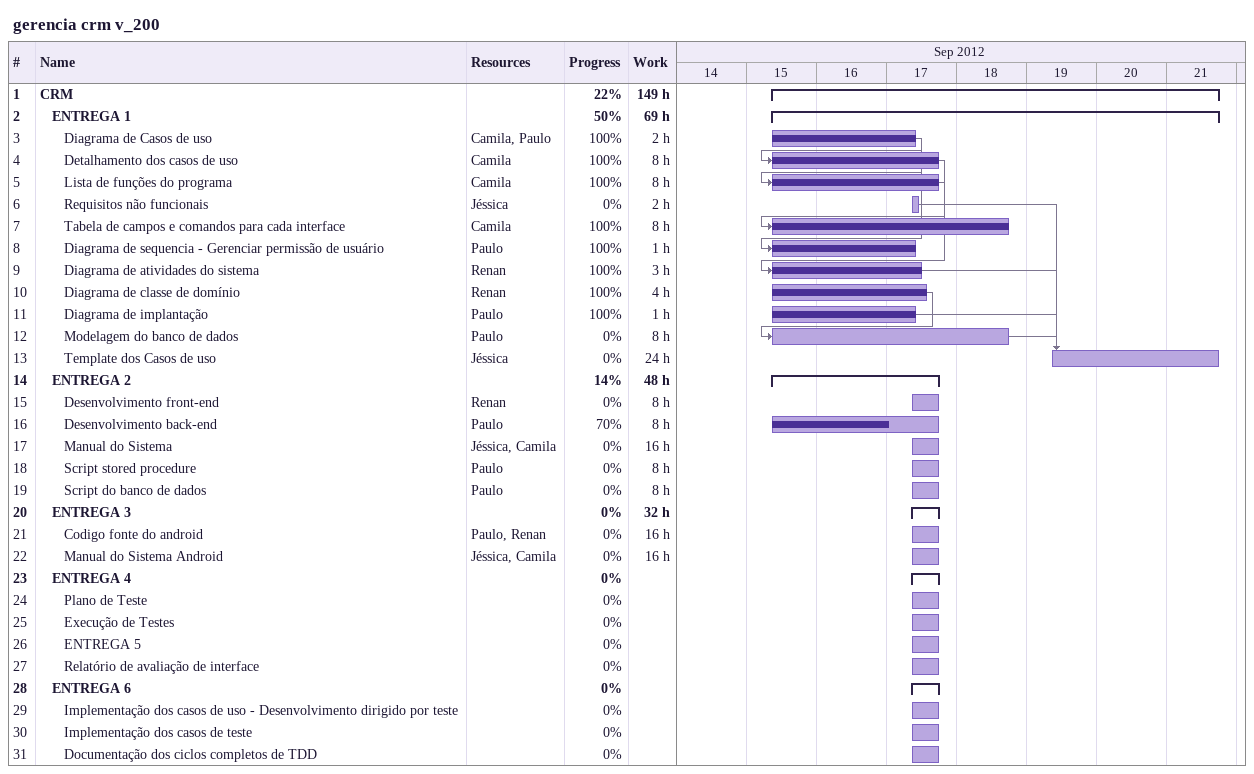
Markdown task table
gerencia crm v_200

| ID | Level | Task | Start | Finish | Predecessors | Resources | % complete | Work (h) |
|---|---|---|---|---|---|---|---|---|
| 1 | 1 | **CRM** | 2012-09-15 | 2012-09-21 |  |  | 22 | 149 |
| 2 | 2 | **ENTREGA 1** | 2012-09-15 | 2012-09-21 |  |  | 50 | 69 |
| 3 | 3 | Diagrama de Casos de uso | 2012-09-15 | 2012-09-17 |  | Camila, Paulo | 100 | 2 |
| 4 | 3 | Detalhamento dos casos de uso | 2012-09-15 | 2012-09-17 | 3 | Camila | 100 | 8 |
| 5 | 3 | Lista de funções do programa | 2012-09-15 | 2012-09-17 | 3 | Camila | 100 | 8 |
| 6 | 3 | Requisitos não funcionais | 2012-09-17 | 2012-09-17 |  | Jéssica | 0 | 2 |
| 7 | 3 | Tabela de campos e comandos para cada interface | 2012-09-15 | 2012-09-18 | 5 | Camila | 100 | 8 |
| 8 | 3 | Diagrama de sequencia - Gerenciar permissão de usuário | 2012-09-15 | 2012-09-17 | 3 | Paulo | 100 | 1 |
| 9 | 3 | Diagrama de atividades do sistema | 2012-09-15 | 2012-09-17 | 4 | Renan | 100 | 3 |
| 10 | 3 | Diagrama de classe de domínio | 2012-09-15 | 2012-09-17 |  | Renan | 100 | 4 |
| 11 | 3 | Diagrama de implantação | 2012-09-15 | 2012-09-17 |  | Paulo | 100 | 1 |
| 12 | 3 | Modelagem do banco de dados | 2012-09-15 | 2012-09-18 | 10 | Paulo | 0 | 8 |
| 13 | 3 | Template dos Casos de uso | 2012-09-19 | 2012-09-21 | 12, 11, 9, 6 | Jéssica | 0 | 24 |
| 14 | 2 | **ENTREGA 2** | 2012-09-15 | 2012-09-17 |  |  | 14 | 48 |
| 15 | 3 | Desenvolvimento front-end | 2012-09-17 | 2012-09-17 |  | Renan | 0 | 8 |
| 16 | 3 | Desenvolvimento back-end | 2012-09-15 | 2012-09-17 |  | Paulo | 70 | 8 |
| 17 | 3 | Manual do Sistema | 2012-09-17 | 2012-09-17 |  | Jéssica, Camila | 0 | 16 |
| 18 | 3 | Script stored procedure | 2012-09-17 | 2012-09-17 |  | Paulo | 0 | 8 |
| 19 | 3 | Script do banco de dados | 2012-09-17 | 2012-09-17 |  | Paulo | 0 | 8 |
| 20 | 2 | **ENTREGA 3** | 2012-09-17 | 2012-09-17 |  |  | 0 | 32 |
| 21 | 3 | Codigo fonte do android | 2012-09-17 | 2012-09-17 |  | Paulo, Renan | 0 | 16 |
| 22 | 3 | Manual do Sistema Android | 2012-09-17 | 2012-09-17 |  | Jéssica, Camila | 0 | 16 |
| 23 | 2 | **ENTREGA 4** | 2012-09-17 | 2012-09-17 |  |  | 0 |  |
| 24 | 3 | Plano de Teste | 2012-09-17 | 2012-09-17 |  |  | 0 |  |
| 25 | 3 | Execução de Testes | 2012-09-17 | 2012-09-17 |  |  | 0 |  |
| 26 | 3 | ENTREGA 5 | 2012-09-17 | 2012-09-17 |  |  | 0 |  |
| 27 | 3 | Relatório de avaliação de interface | 2012-09-17 | 2012-09-17 |  |  | 0 |  |
| 28 | 2 | **ENTREGA 6** | 2012-09-17 | 2012-09-17 |  |  | 0 |  |
| 29 | 3 | Implementação dos casos de uso - Desenvolvimento dirigido por teste | 2012-09-17 | 2012-09-17 |  |  | 0 |  |
| 30 | 3 | Implementação dos casos de teste | 2012-09-17 | 2012-09-17 |  |  | 0 |  |
| 31 | 3 | Documentação dos ciclos completos de TDD | 2012-09-17 | 2012-09-17 |  |  | 0 |  |
